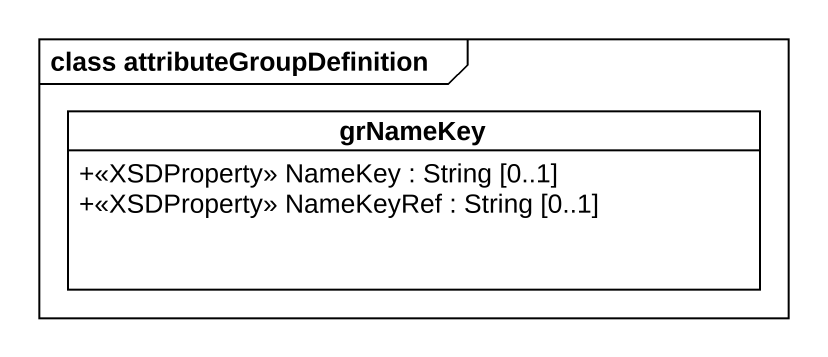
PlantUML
@startuml
mainframe class attributeGroupDefinition
hide circle
hide empty members
skinparam classAttributeIconSize 0
class grNameKey {
  +<<XSDProperty>> NameKey : String [0..1]
  +<<XSDProperty>> NameKeyRef : String [0..1]
}
@enduml
